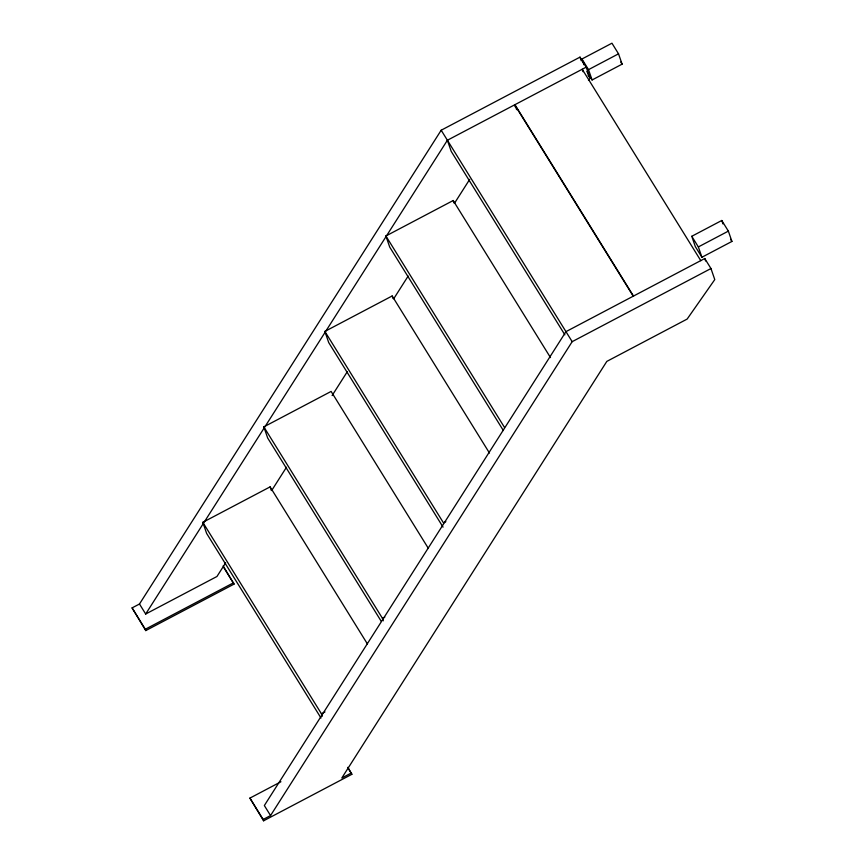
<?xml version="1.0" encoding="UTF-8"?>
<svg xmlns="http://www.w3.org/2000/svg" width="864" height="864" viewBox="0 0 864 864"><rect width="100%" height="100%" fill="white"/><g stroke="black" fill="none" stroke-linecap="round" stroke-linejoin="round"><path stroke-width="1.3" d="M223.139 565.909L234.047 584.107L145.768 630.59L132.084 607.889L139.482 604.001L441.18 130.226L580.003 57.132L586.202 67.154L590.015 78.214L588.47 80.406M139.482 604.001L145.681 614.023L447.39 140.249L586.202 67.154M225.655 562.831L216.961 576.493L145.681 614.023M271.998 490.007L286.492 467.24M332.111 395.55L347.328 371.65M393.682 298.814L408.164 276.059M454.518 203.224L469.724 179.323M270.551 815.562L572.173 341.669L710.964 268.531L704.754 258.509L565.963 331.646L264.341 805.54L270.551 815.562L263.153 819.461L263.606 820.8L351.875 774.295L347.922 767.329M583.913 64.746L581.936 59.011L611.95 43.2L618.527 53.827L622.091 64.163L592.078 79.974L586.807 71.464M592.078 79.974L588.524 69.638L618.527 53.827M503.366 430.542L389.718 247.093L385.895 235.98L453.179 200.534L550.498 357.599M443.048 527.126L328.698 342.544L324.864 331.42L392.159 295.974L489.467 453.049M381.316 621.432L267.667 437.994L263.833 426.87L331.128 391.424L428.436 548.5M691.762 236.293L721.775 220.482L728.363 231.12L731.916 241.445L701.914 257.256L695.326 246.618L691.762 236.293L698.35 246.931L701.914 257.256M698.35 246.931L728.363 231.12M320.998 718.027L206.636 533.434L202.813 522.32L270.108 486.875L367.416 643.95M145.768 630.59L145.303 629.251L233.582 582.768M445.846 521.651L443.48 522.893L324.864 331.42M383.303 620.806L382.46 618.343L384.815 617.101M322.283 716.256L321.43 713.783L324.972 711.925M263.606 820.8L249.912 798.109L280.93 781.769M351.41 772.956L341.809 778.01L606.82 361.4L687.139 319.075L714.776 279.59L710.964 268.531M620.773 62.035L622.091 64.163M730.598 239.317L731.916 241.445M581.936 59.011L588.524 69.638M587.941 74.876L589.324 77.101M700.823 260.701L582.206 69.239L583.06 71.712M633.539 296.147L514.912 104.684L516.618 109.62M633.301 296.276L514.685 104.803L515.527 107.276M441.18 130.226L572.173 341.669M564.862 334.811L451.213 151.373L447.39 140.249M385.895 235.98L504.511 427.442M263.833 426.87L382.46 618.343M202.813 522.32L321.43 713.783M223.603 567.248L234.047 584.107M347.695 767.545L351.875 774.295M132.084 607.889L145.303 629.251M249.912 798.109L263.153 819.461M721.775 220.482L722.963 223.927M704.754 258.509L705.596 260.971M580.003 57.132L581.267 60.826M453.179 200.534L454.032 202.997M392.159 295.974L393.012 298.447M270.108 486.875L271.382 490.579"/></g></svg>
